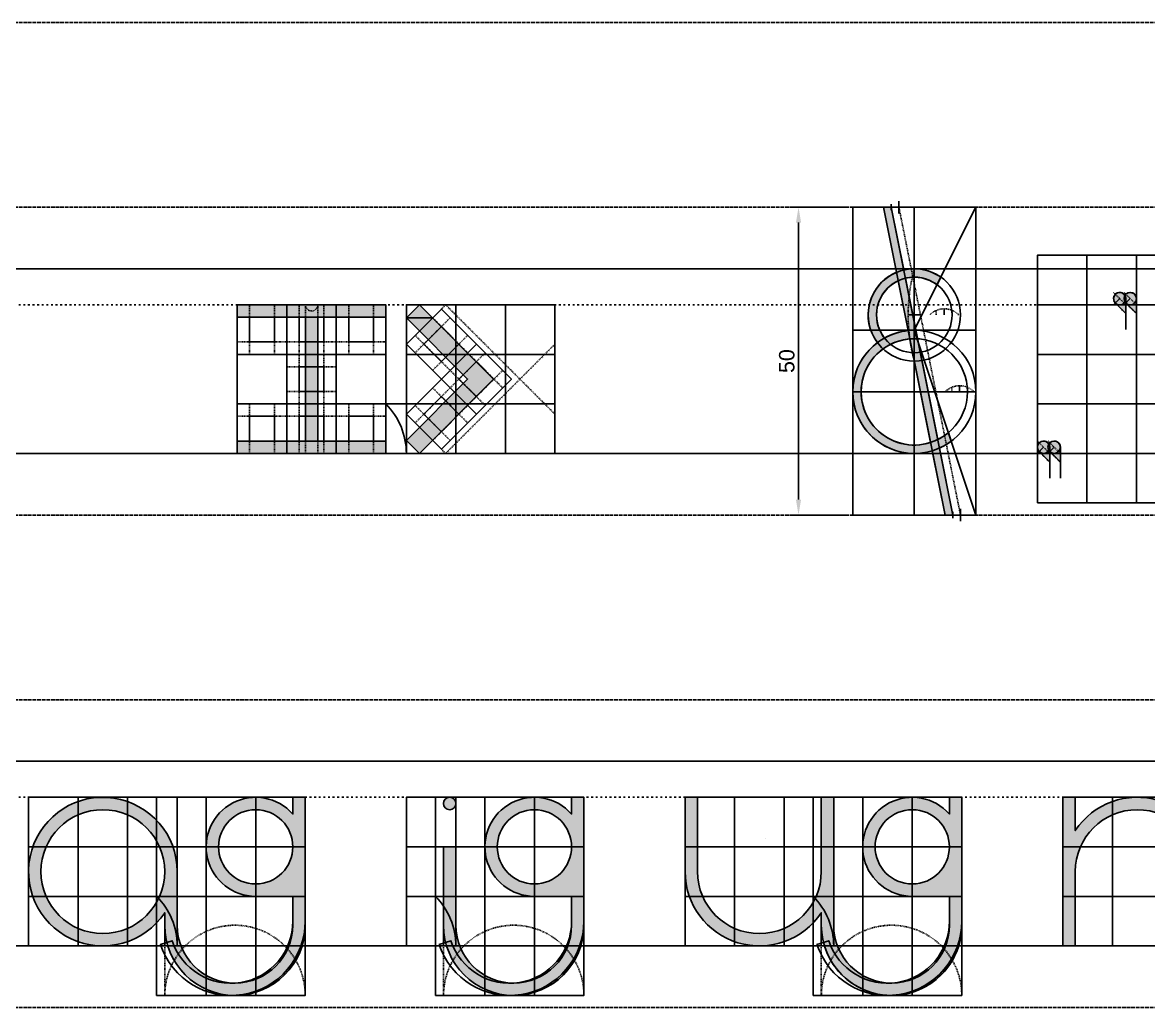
# Model space of a CAD drawing. Header units: millimetres. Extents: x -19 to 3010, y -292 to 470.
# Drawn here: x 2590.1 to 2773, y -250 to -90 of the extents above; entities that cross this region are included whole.
import ezdxf

# ---------------------------------------------------------------- set-up
doc = ezdxf.new("R2010")
doc.units = ezdxf.units.MM
doc.linetypes.add('ACAD_ISO02W100', pattern=[15, 12, -3])
doc.linetypes.add('ACAD_ISO03W100', pattern=[30, 12, -18])
for name, color, linetype in [('GUIDES', 252, 'Continuous'), ('guides_minor', 12, 'Continuous'), ('Lettering', 7, 'Continuous'), ('LINES', 252, 'Continuous'), ('Outlines', 5, 'Continuous')]:
    doc.layers.add(name, color=color, linetype=linetype)
doc.styles.get("Standard").update_dxf_attribs({"font": 'arial.ttf'})
doc.dimstyles.new('ISO-25', dxfattribs={"dimtxt": 2.5, "dimasz": 2.5, "dimexe": 1.25, "dimexo": 0.625, "dimtad": 1, "dimtxsty": 'Standard', "dimcen": 2.5, "dimadec": 0, "dimazin": 0, "dimtfac": 1, "dimtmove": 0, "dimatfit": 3, "dimfxl": 1, "dimarcsym": 0})

# ---------------------------------------------------------------- blocks, each defined once
blk = doc.blocks.new('*D48')
at = {"layer": 'Defpoints', "color": 0, "transparency": 16777216}
for p in [(2725.000000000001, -120.0000000000001), (2716.189309960815, -170.0000000000001), (2725.000000000001, -170.0000000000001)]:
    blk.add_point(p, dxfattribs=at)
at = {"layer": 'guides_minor', "color": 0, "lineweight": -2, "transparency": 16777216}
for p, q in [((2724.375000000001, -120.0000000000001), (2714.939309960815, -120.0000000000001)), ((2716.189309960815, -122.5000000000001), (2716.189309960815, -167.5000000000001)), ((2724.375000000001, -170.0000000000001), (2714.939309960815, -170.0000000000001))]:
    blk.add_line(p, q, dxfattribs=at)
at = {"layer": 'guides_minor', "color": 0, "transparency": 16777216}
for points in [[(2715.772643294149, -122.5000000000001), (2716.605976627482, -122.5000000000001), (2716.189309960815, -120.0000000000001)], [(2715.772643294149, -167.5000000000001), (2716.605976627482, -167.5000000000001), (2716.189309960815, -170.0000000000001)]]:
    blk.add_solid(points, dxfattribs=at)
at = {"layer": 'guides_minor', "color": 0, "transparency": 16777216, "insert": (2714.28787749151, -145.0000000000008), "char_height": 2.5, "attachment_point": 5, "rotation": 90}
blk.add_mtext('50', dxfattribs=at)

msp = doc.modelspace()

# ---------------------------------------------------------------- hatches: boundary and pattern name
at = {"layer": 'Lettering'}
h = msp.add_hatch(color=256, dxfattribs=at)
h.dxf.hatch_style = 1
edge = h.paths.add_edge_path(flags=16)
edge.add_line((2732.389164005206, -131.9458200260284), (2734.009828545175, -140.0491427258729))
edge.add_arc((2735, -149.9999999999983), 9.999999999998275, 95.6825761649044, 119.0332185142449)
edge.add_arc((2735, -137.5), 6.137212704068617, 115.17666258658551, 217.741824256941, ccw=False)
edge = h.paths.add_edge_path(flags=16)
edge.add_line((2734.278593414287, -141.3929670714344), (2737.64448350879, -158.2224175439502))
edge.add_arc((2734.999999999999, -150.0000000000002), 8.63721270406865, 94.79110141785782, 287.8287635301839, ccw=False)
edge = h.paths.add_edge_path()
edge.add_arc((2735, -137.5000000000005), 6.137212704069087, 52.93859663712499, 103.59916734034073, ccw=False)
edge.add_line((2738.698717464833, -132.6025650703334), (2739.316624790355, -131.3667504192892))
edge.add_arc((2735, -137.4999999999988), 7.499999999998753, 54.86184382347282, 103.1830372447336)
edge.add_line((2733.289530302748, -130.1976515137401), (2731.25, -120))
edge.add_line((2731.25, -120), (2730, -120))
edge.add_line((2730, -120), (2732.115384615385, -130.5769230769231))
edge.add_arc((2735, -137.5000000000001), 7.499999999999982, 112.6198649480393, 216.8698976458435)
edge.add_arc((2735, -150.0000000000001), 10.00000000000005, 126.8698976458438, 286.9372887831337)
edge.add_line((2737.913248377902, -159.5662418895118), (2740, -170))
edge.add_line((2740, -170), (2741.25, -170))
edge.add_line((2741.25, -170), (2739.076294833084, -159.131474165422))
edge.add_arc((2734.999999999997, -149.9999999999949), 10.00000000000582, 294.0560093858808, 306.8698976458387)
edge.add_line((2741, -158.0000000000001), (2740.541681398116, -156.62504419435))
edge.add_arc((2735.000000000007, -150.0000000000135), 8.637212704053427, 296.10970725199013, 309.9116266606828, ccw=False)
edge.add_line((2738.801162258207, -157.7558112910327), (2733.55696952554, -131.5348476276997))
h = msp.add_hatch(color=256, dxfattribs=at)
h.dxf.hatch_style = 1
edge = h.paths.add_edge_path()
edge.add_arc((2770.088834764832, -134.8519420586127), 1.00592231765546, 359.9999999999482, 508.6002851774198, ccw=False)
edge.add_line((2771.094757082487, -134.8519420586136), (2771.094757082487, -137.280453360591))
edge.add_line((2771.094757082487, -137.280453360591), (2769.37754027267, -135.5632365507746))
edge.add_line((2769.37754027267, -135.5632365507746), (2769.377540272671, -137.2804533605913))
edge.add_line((2769.377540272671, -137.2804533605913), (2767.660323462854, -135.5632365507752))
edge.add_arc((2768.371617955014, -134.8519420586145), 1.00592231765481, 31.39971481318571, 225.000000000008, ccw=False)
h = msp.add_hatch(color=256, dxfattribs=at)
h.dxf.hatch_style = 1
h.paths.add_polyline_path([(2625, -135.857864376269), (2625, -137.86970901158), (2636.06514549421, -137.86970901158), (2636.06514549421, -157.9881553646891), (2625, -157.9881553646891), (2625, -160), (2649.142135623731, -160), (2649.142135623731, -157.9881553646892), (2638.076990129522, -157.9881553646896), (2638.076990129522, -137.86970901158), (2649.142135623731, -137.86970901158), (2649.142135623731, -135.857864376269)])
h.paths.add_polyline_path([(2654.588413878675, -135.8578643762693), (2652.475468957064, -137.9708092978797), (2662.433591847319, -147.9289321881346), (2652.475468957064, -157.8870550783895), (2654.588413878675, -160.0000000000003), (2666.65948169054, -147.9289321881348)])
h = msp.add_hatch(color=256, dxfattribs=at)
h.dxf.hatch_style = 1
edge = h.paths.add_edge_path()
edge.add_arc((2757.723139127473, -158.9940776823436), 1.00592231765546, 359.9999999999482, 508.6002851774198, ccw=False)
edge.add_line((2758.729061445128, -158.9940776823445), (2758.729061445128, -161.4225889843219))
edge.add_line((2758.729061445128, -161.4225889843219), (2757.011844635311, -159.7053721745055))
edge.add_line((2757.011844635311, -159.7053721745055), (2757.011844635311, -161.4225889843222))
edge.add_line((2757.011844635311, -161.4225889843222), (2755.294627825494, -159.7053721745062))
edge.add_arc((2756.005922317655, -158.9940776823454), 1.00592231765481, 31.39971481318571, 225.000000000008, ccw=False)
h = msp.add_hatch(color=256, dxfattribs=at)
h.dxf.hatch_style = 1
edge = h.paths.add_edge_path(flags=16)
edge.add_arc((2603.165824894352, -227.9289321881345), 10.05922317655495, 0, 360)
edge = h.paths.add_edge_path(flags=16)
edge.add_arc((2627.998316455371, -223.9052429175127), 6.03553390593288, 0, 360)
edge = h.paths.add_edge_path()
edge.add_arc((2603.165824894352, -227.928932188135), 12.07106781186576, 2.42828492070555e-12, 326.4426902380806)
edge.add_line((2613.225048070907, -234.6014659799507), (2613.225048070906, -236.6370550783891))
edge.add_arc((2624.635371533761, -236.6370550783891), 11.41032346285465, 180, 360)
edge.add_line((2636.045694996616, -236.6370550783891), (2636.045694996616, -215.857864376269))
edge.add_line((2636.045694996616, -215.857864376269), (2634.033850361304, -215.857864376269))
edge.add_line((2634.033850361304, -215.857864376269), (2634.033850361304, -218.5824023359802))
edge.add_arc((2627.998316455371, -223.9052429175125), 8.047378541243857, 41.40962210927101, 270.0000000000032)
edge.add_line((2627.998316455371, -231.9526214587563), (2634.033850361304, -231.9526214587563))
edge.add_line((2634.033850361304, -231.9526214587563), (2634.033850361304, -236.6370550783891))
edge.add_arc((2624.635371533761, -236.6370550783891), 9.398478827542931, -180, 0, ccw=False)
edge.add_line((2615.236892706218, -236.6370550783891), (2615.236892706218, -227.9289321881345))
h = msp.add_hatch(color=256, dxfattribs=at)
h.dxf.hatch_style = 1
edge = h.paths.add_edge_path()
edge.add_line((2679.319805153394, -236.6370550783891), (2679.319805153394, -231.9526214587563))
edge.add_line((2679.319805153394, -231.9526214587563), (2673.284271247462, -231.9526214587563))
edge.add_arc((2673.284271247461, -223.9052429175125), 8.047378541243859, 41.40962210927103, 270.00000000000324, ccw=False)
edge.add_line((2679.319805153394, -218.5824023359802), (2679.319805153394, -215.857864376269))
edge.add_line((2679.319805153394, -215.857864376269), (2681.331649788705, -215.857864376269))
edge.add_line((2681.331649788705, -215.857864376269), (2681.331649788705, -236.6370550783891))
edge.add_arc((2669.921326325851, -236.6370550783891), 11.41032346285465, -180, 0, ccw=False)
edge.add_line((2658.511002862996, -236.6370550783891), (2658.511002862996, -223.9052429175128))
edge.add_line((2658.511002862996, -223.9052429175128), (2660.522847498307, -223.9052429175127))
edge.add_line((2660.522847498307, -223.9052429175127), (2660.522847498307, -236.6370550783891))
edge.add_arc((2669.921326325851, -236.6370550783891), 9.398478827543386, 180, 360)
edge = h.paths.add_edge_path(flags=17)
edge.add_arc((2659.516925180651, -216.8637866939245), 1.005922317655404, 0, 360)
edge = h.paths.add_edge_path(flags=16)
edge.add_arc((2673.284271247462, -223.9052429175127), 6.03553390593288, 0, 360)
h = msp.add_hatch(color=256, dxfattribs=at)
h.dxf.hatch_style = 1
edge = h.paths.add_edge_path()
edge.add_arc((2731.302038200428, -236.6370550783981), 9.398478827543386, -180, 0, ccw=False)
edge.add_line((2721.903559372884, -236.6370550783981), (2721.903559372884, -215.8578643762691))
edge.add_line((2721.903559372884, -215.8578643762691), (2719.891714737573, -215.8578643762692))
edge.add_line((2719.891714737573, -215.8578643762692), (2719.891714737573, -227.9289321881346))
edge.add_arc((2709.832491561019, -227.9289321881346), 10.0592231765545, -180, 0, ccw=False)
edge.add_line((2699.773268384464, -227.9289321881346), (2699.773268384464, -215.8578643762692))
edge.add_line((2699.773268384464, -215.8578643762692), (2697.761423749153, -215.8578643762691))
edge.add_line((2697.761423749153, -215.8578643762691), (2697.761423749153, -227.9289321881346))
edge.add_arc((2709.832491561019, -227.9289321881352), 12.0710678118653, 179.999999999997, 326.4426902380837)
edge.add_line((2719.891714737574, -234.60146597995), (2719.891714737574, -236.6370550783971))
edge.add_arc((2731.302038200428, -236.6370550783976), 11.41032346285419, 179.9999999999977, 359.9999999999975)
edge.add_line((2742.712361663283, -236.6370550783981), (2742.712361663283, -215.8578643762692))
edge.add_line((2742.712361663283, -215.8578643762692), (2740.700517027971, -215.8578643762692))
edge.add_line((2740.700517027971, -215.8578643762692), (2740.700517027971, -218.5824023359803))
edge.add_arc((2734.664983122038, -223.9052429175126), 8.047378541243857, 41.40962210927101, 270.0000000000032)
edge.add_line((2734.664983122039, -231.9526214587564), (2740.700517027971, -231.9526214587564))
edge.add_line((2740.700517027971, -231.9526214587564), (2740.700517027971, -236.6370550783981))
edge = h.paths.add_edge_path(flags=16)
edge.add_arc((2734.664983122039, -223.9052429175129), 6.03553390593288, 0, 360)
h = msp.add_hatch(color=256, dxfattribs=at)
h.dxf.hatch_style = 1
edge = h.paths.add_edge_path()
edge.add_line((2802.081228902549, -236.6370550783891), (2802.081228902549, -231.9526214587563))
edge.add_line((2802.081228902549, -231.9526214587563), (2796.045694996616, -231.9526214587563))
edge.add_arc((2796.045694996616, -223.9052429175125), 8.047378541243859, 41.40962210927103, 270.00000000000324, ccw=False)
edge.add_line((2802.081228902549, -218.5824023359802), (2802.081228902549, -215.857864376269))
edge.add_line((2802.081228902549, -215.857864376269), (2804.09307353786, -215.857864376269))
edge.add_line((2804.09307353786, -215.857864376269), (2804.09307353786, -236.6370550783891))
edge.add_arc((2792.682750075006, -236.6370550783891), 11.41032346285465, -180, 0, ccw=False)
edge.add_line((2781.272426612151, -236.6370550783891), (2781.272426612151, -227.9289321881345))
edge.add_arc((2771.213203435596, -227.9289321881345), 10.0592231765545, 0, 180.0000000000003)
edge.add_line((2761.153980259042, -227.9289321881345), (2761.153980259042, -240))
edge.add_line((2761.153980259042, -240), (2759.142135623731, -240))
edge.add_line((2759.142135623731, -240), (2759.142135623731, -215.857864376269))
edge.add_line((2759.142135623731, -215.857864376269), (2761.153980259042, -215.857864376269))
edge.add_line((2761.153980259042, -215.857864376269), (2761.153980259042, -221.256398396319))
edge.add_arc((2771.213203435596, -227.9289321881354), 12.07106781186579, 3.979039320256561e-12, 146.4426902380765, ccw=False)
edge.add_line((2783.284271247462, -227.9289321881345), (2783.284271247462, -236.6370550783891))
edge.add_arc((2792.682750075006, -236.6370550783891), 9.398478827543386, 180, 360)
edge = h.paths.add_edge_path(flags=16)
edge.add_arc((2796.045694996616, -223.9052429175127), 6.03553390593288, 0, 360)

# ---------------------------------------------------------------- linework, layer by layer
at = {"layer": 'GUIDES', "linetype": 'ACAD_ISO02W100', "ltscale": 0.005}
for p, q in [((2627.011844635311, -143.9052429175127), (2627.011844635311, -135.857864376269)), ((2631.035533905932, -143.9052429175127), (2631.035533905932, -135.857864376269)), ((2635.059223176554, -143.9052429175127), (2635.059223176554, -135.857864376269)), ((2639.082912447177, -143.9052429175127), (2639.082912447177, -135.857864376269)), ((2643.106601717798, -143.9052429175127), (2643.106601717798, -135.857864376269)), ((2647.13029098842, -143.9052429175127), (2647.13029098842, -135.857864376269)), ((2625, -137.86970901158), (2633.047378541244, -137.86970901158)), ((2633.047378541244, -137.86970901158), (2641.094757082487, -137.86970901158)), ((2641.094757082487, -137.86970901158), (2649.142135623731, -137.86970901158)), ((2625, -141.8933982822018), (2633.047378541244, -141.8933982822018)), ((2633.047378541244, -141.8933982822018), (2641.094757082487, -141.8933982822018)), ((2641.094757082487, -141.8933982822018), (2649.142135623731, -141.8933982822018)), ((2635.059223176554, -151.9526214587564), (2635.059223176554, -143.9052429175127)), ((2639.082912447177, -151.9526214587564), (2639.082912447177, -143.9052429175127)), ((2633.047378541244, -145.9170875528237), (2641.094757082487, -145.9170875528237)), ((2633.047378541244, -149.9407768234455), (2641.094757082487, -149.9407768234455)), ((2627.011844635311, -160), (2627.011844635311, -151.9526214587563)), ((2631.035533905932, -160), (2631.035533905932, -151.9526214587563)), ((2635.059223176554, -160), (2635.059223176554, -151.9526214587563)), ((2639.082912447177, -160), (2639.082912447177, -151.9526214587563)), ((2643.106601717798, -160.0000000000003), (2643.106601717798, -151.9526214587567)), ((2647.13029098842, -160.0000000000003), (2647.13029098842, -151.9526214587567)), ((2625, -153.9644660940672), (2633.047378541244, -153.9644660940672)), ((2633.047378541244, -153.9644660940672), (2641.094757082487, -153.9644660940672)), ((2641.094757082487, -153.9644660940676), (2649.142135623731, -153.9644660940676)), ((2625, -157.9881553646891), (2633.047378541244, -157.9881553646891)), ((2633.047378541244, -157.9881553646891), (2641.094757082487, -157.9881553646891)), ((2641.094757082487, -157.9881553646894), (2649.142135623731, -157.9881553646894))]:
    msp.add_line(p, q, dxfattribs=at)
at = {"layer": 'GUIDES'}
for points in [[(2725, -130), (2735, -130), (2735, -120), (2725, -120)], [(2735, -130), (2745, -130), (2745, -120), (2735, -120)], [(2755, -135.857864376269), (2763.047378541244, -135.857864376269), (2763.047378541244, -127.8104858350254), (2755, -127.8104858350254)], [(2763.047378541244, -135.857864376269), (2771.094757082487, -135.857864376269), (2771.094757082487, -127.8104858350254), (2763.047378541244, -127.8104858350254)], [(2771.094757082487, -135.857864376269), (2779.142135623731, -135.857864376269), (2779.142135623731, -127.8104858350254), (2771.094757082487, -127.8104858350254)], [(2725, -140), (2735, -140), (2735, -130), (2725, -130)], [(2735, -140), (2745, -140), (2745, -130), (2735, -130)], [(2625, -143.9052429175127), (2633.047378541244, -143.9052429175127), (2633.047378541244, -135.857864376269), (2625, -135.857864376269)], [(2633.047378541244, -143.9052429175127), (2641.094757082487, -143.9052429175127), (2641.094757082487, -135.857864376269), (2633.047378541244, -135.857864376269)], [(2641.094757082487, -143.9052429175127), (2649.142135623731, -143.9052429175127), (2649.142135623731, -135.857864376269), (2641.094757082487, -135.857864376269)], [(2652.475468957065, -143.905242917513), (2660.522847498308, -143.905242917513), (2660.522847498308, -135.8578643762693), (2652.475468957065, -135.8578643762693)], [(2660.522847498308, -143.905242917513), (2668.570226039552, -143.905242917513), (2668.570226039552, -135.8578643762693), (2660.522847498308, -135.8578643762693)], [(2668.570226039552, -143.905242917513), (2676.617604580795, -143.905242917513), (2676.617604580795, -135.8578643762693), (2668.570226039552, -135.8578643762693)], [(2755, -143.9052429175127), (2763.047378541244, -143.9052429175127), (2763.047378541244, -135.857864376269), (2755, -135.857864376269)], [(2763.047378541244, -143.9052429175127), (2771.094757082487, -143.9052429175127), (2771.094757082487, -135.857864376269), (2763.047378541244, -135.857864376269)], [(2771.094757082487, -143.9052429175127), (2779.142135623731, -143.9052429175127), (2779.142135623731, -135.857864376269), (2771.094757082487, -135.857864376269)], [(2627.011844635311, -141.8933982822018), (2631.035533905932, -141.8933982822018), (2631.035533905932, -137.86970901158), (2627.011844635311, -137.86970901158)], [(2635.059223176554, -141.8933982822018), (2639.082912447177, -141.8933982822018), (2639.082912447177, -137.86970901158), (2635.059223176554, -137.86970901158)], [(2643.106601717798, -141.8933982822018), (2647.13029098842, -141.8933982822018), (2647.13029098842, -137.86970901158), (2643.106601717798, -137.86970901158)], [(2725, -150), (2735, -150), (2735, -140), (2725, -140)], [(2735, -150), (2745, -150), (2745, -140), (2735, -140)], [(2625, -151.9526214587563), (2633.047378541244, -151.9526214587563), (2633.047378541244, -143.9052429175127), (2625, -143.9052429175127)], [(2633.047378541244, -151.9526214587563), (2641.094757082487, -151.9526214587563), (2641.094757082487, -143.9052429175127), (2633.047378541244, -143.9052429175127)], [(2641.094757082487, -151.9526214587563), (2649.142135623731, -151.9526214587563), (2649.142135623731, -143.9052429175127), (2641.094757082487, -143.9052429175127)], [(2652.475468957065, -151.9526214587566), (2660.522847498308, -151.9526214587566), (2660.522847498308, -143.905242917513), (2652.475468957065, -143.905242917513)], [(2660.522847498308, -151.9526214587566), (2668.570226039552, -151.9526214587566), (2668.570226039552, -143.905242917513), (2660.522847498308, -143.905242917513)], [(2668.570226039552, -151.9526214587566), (2676.617604580795, -151.9526214587566), (2676.617604580795, -143.905242917513), (2668.570226039552, -143.905242917513)], [(2755, -151.9526214587563), (2763.047378541244, -151.9526214587563), (2763.047378541244, -143.9052429175127), (2755, -143.9052429175127)], [(2763.047378541244, -151.9526214587563), (2771.094757082487, -151.9526214587563), (2771.094757082487, -143.9052429175127), (2763.047378541244, -143.9052429175127)], [(2771.094757082487, -151.9526214587563), (2779.142135623731, -151.9526214587563), (2779.142135623731, -143.9052429175127), (2771.094757082487, -143.9052429175127)], [(2635.059223176554, -149.9407768234455), (2639.082912447177, -149.9407768234455), (2639.082912447177, -145.9170875528237), (2635.059223176554, -145.9170875528237)], [(2725, -160), (2735, -160), (2735, -150), (2725, -150)], [(2735, -160), (2745, -160), (2745, -150), (2735, -150)], [(2625, -160), (2633.047378541244, -160), (2633.047378541244, -151.9526214587563), (2625, -151.9526214587563)], [(2633.047378541244, -160), (2641.094757082487, -160), (2641.094757082487, -151.9526214587563), (2633.047378541244, -151.9526214587563)], [(2641.094757082487, -160), (2649.142135623731, -160), (2649.142135623731, -151.9526214587563), (2641.094757082487, -151.9526214587563)], [(2652.475468957065, -160.0000000000003), (2649.142135623731, -160.0000000000003), (2649.142135623731, -151.9526214587566), (2652.475468957065, -151.9526214587566)], [(2652.475468957065, -160.0000000000003), (2660.522847498308, -160.0000000000003), (2660.522847498308, -151.9526214587566), (2652.475468957065, -151.9526214587566)], [(2660.522847498308, -160.0000000000003), (2668.570226039552, -160.0000000000003), (2668.570226039552, -151.9526214587566), (2660.522847498308, -151.9526214587566)], [(2668.570226039552, -160.0000000000003), (2676.617604580795, -160.0000000000003), (2676.617604580795, -151.9526214587566), (2668.570226039552, -151.9526214587566)], [(2755, -160), (2763.047378541244, -160), (2763.047378541244, -151.9526214587563), (2755, -151.9526214587563)], [(2763.047378541244, -160), (2771.094757082487, -160), (2771.094757082487, -151.9526214587563), (2763.047378541244, -151.9526214587563)], [(2771.094757082487, -160), (2779.142135623731, -160), (2779.142135623731, -151.9526214587563), (2771.094757082487, -151.9526214587563)], [(2627.011844635311, -157.9881553646891), (2631.035533905932, -157.9881553646891), (2631.035533905932, -153.9644660940672), (2627.011844635311, -153.9644660940672)], [(2635.059223176554, -157.9881553646891), (2639.082912447177, -157.9881553646891), (2639.082912447177, -153.9644660940672), (2635.059223176554, -153.9644660940672)], [(2643.106601717798, -157.9881553646894), (2647.13029098842, -157.9881553646894), (2647.13029098842, -153.9644660940676), (2643.106601717798, -153.9644660940676)], [(2725, -170), (2735, -170), (2735, -160), (2725, -160)], [(2735, -170), (2745, -170), (2745, -160), (2735, -160)], [(2755, -168.0473785412437), (2763.047378541244, -168.0473785412437), (2763.047378541244, -160), (2755, -160)], [(2763.047378541244, -168.0473785412437), (2771.094757082487, -168.0473785412437), (2771.094757082487, -160), (2763.047378541244, -160)], [(2771.094757082487, -168.0473785412437), (2779.142135623731, -168.0473785412437), (2779.142135623731, -160), (2771.094757082487, -160)], [(2591.094757082487, -223.9052429175127), (2599.142135623731, -223.9052429175127), (2599.142135623731, -215.857864376269), (2591.094757082487, -215.857864376269)], [(2599.142135623731, -223.9052429175127), (2607.189514164975, -223.9052429175127), (2607.189514164975, -215.857864376269), (2599.142135623731, -215.857864376269)], [(2607.189514164975, -223.9052429175127), (2615.236892706218, -223.9052429175127), (2615.236892706218, -215.857864376269), (2607.189514164975, -215.857864376269)], [(2611.903559372885, -223.9052429175128), (2619.950937914129, -223.9052429175128), (2619.950937914129, -215.8578643762691), (2611.903559372885, -215.8578643762691)], [(2619.950937914129, -223.9052429175128), (2627.998316455372, -223.9052429175128), (2627.998316455372, -215.8578643762691), (2619.950937914129, -215.8578643762691)], [(2627.998316455372, -223.9052429175128), (2636.045694996616, -223.9052429175128), (2636.045694996616, -215.8578643762691), (2627.998316455372, -215.8578643762691)], [(2652.475468957065, -223.9052429175127), (2660.522847498308, -223.9052429175127), (2660.522847498308, -215.857864376269), (2652.475468957065, -215.857864376269)], [(2657.189514164975, -223.9052429175128), (2665.236892706219, -223.9052429175128), (2665.236892706219, -215.8578643762691), (2657.189514164975, -215.8578643762691)], [(2665.236892706219, -223.9052429175128), (2673.284271247463, -223.9052429175128), (2673.284271247463, -215.8578643762691), (2665.236892706219, -215.8578643762691)], [(2673.284271247463, -223.9052429175128), (2681.331649788706, -223.9052429175128), (2681.331649788706, -215.8578643762691), (2673.284271247463, -215.8578643762691)], [(2697.761423749154, -223.9052429175128), (2705.808802290398, -223.9052429175128), (2705.808802290398, -215.8578643762691), (2697.761423749154, -215.8578643762691)], [(2705.808802290398, -223.9052429175128), (2713.856180831642, -223.9052429175128), (2713.856180831642, -215.8578643762691), (2705.808802290398, -215.8578643762691)], [(2713.856180831642, -223.9052429175128), (2721.903559372886, -223.9052429175128), (2721.903559372886, -215.8578643762691), (2713.856180831642, -215.8578643762691)], [(2718.570226039552, -223.9052429175129), (2726.617604580796, -223.9052429175129), (2726.617604580796, -215.8578643762692), (2718.570226039552, -215.8578643762692)], [(2726.617604580796, -223.9052429175129), (2734.66498312204, -223.9052429175129), (2734.66498312204, -215.8578643762692), (2726.617604580796, -215.8578643762692)], [(2734.66498312204, -223.9052429175129), (2742.712361663283, -223.9052429175129), (2742.712361663283, -215.8578643762692), (2734.66498312204, -215.8578643762692)], [(2759.142135623732, -223.9052429175127), (2767.189514164976, -223.9052429175127), (2767.189514164976, -215.857864376269), (2759.142135623732, -215.857864376269)], [(2767.189514164976, -223.9052429175127), (2775.236892706219, -223.9052429175127), (2775.236892706219, -215.857864376269), (2767.189514164976, -215.857864376269)], [(2710.857864376269, -222.4973756355321), (2710.857864376269, -222.4973756355321)], [(2591.094757082487, -231.9526214587563), (2599.142135623731, -231.9526214587563), (2599.142135623731, -223.9052429175127), (2591.094757082487, -223.9052429175127)], [(2599.142135623731, -231.9526214587563), (2607.189514164975, -231.9526214587563), (2607.189514164975, -223.9052429175127), (2599.142135623731, -223.9052429175127)], [(2607.189514164975, -231.9526214587563), (2615.236892706218, -231.9526214587563), (2615.236892706218, -223.9052429175127), (2607.189514164975, -223.9052429175127)], [(2611.903559372885, -231.9526214587564), (2619.950937914129, -231.9526214587564), (2619.950937914129, -223.9052429175128), (2611.903559372885, -223.9052429175128)], [(2619.950937914129, -231.9526214587564), (2627.998316455372, -231.9526214587564), (2627.998316455372, -223.9052429175128), (2619.950937914129, -223.9052429175128)], [(2627.998316455372, -231.9526214587564), (2636.045694996616, -231.9526214587564), (2636.045694996616, -223.9052429175128), (2627.998316455372, -223.9052429175128)], [(2652.475468957065, -231.9526214587563), (2660.522847498308, -231.9526214587563), (2660.522847498308, -223.9052429175127), (2652.475468957065, -223.9052429175127)], [(2657.189514164975, -231.9526214587564), (2665.236892706219, -231.9526214587564), (2665.236892706219, -223.9052429175128), (2657.189514164975, -223.9052429175128)], [(2665.236892706219, -231.9526214587564), (2673.284271247463, -231.9526214587564), (2673.284271247463, -223.9052429175128), (2665.236892706219, -223.9052429175128)], [(2673.284271247463, -231.9526214587564), (2681.331649788706, -231.9526214587564), (2681.331649788706, -223.9052429175128), (2673.284271247463, -223.9052429175128)], [(2697.761423749154, -231.9526214587564), (2705.808802290398, -231.9526214587564), (2705.808802290398, -223.9052429175128), (2697.761423749154, -223.9052429175128)], [(2705.808802290398, -231.9526214587564), (2713.856180831642, -231.9526214587564), (2713.856180831642, -223.9052429175128), (2705.808802290398, -223.9052429175128)], [(2713.856180831642, -231.9526214587564), (2721.903559372886, -231.9526214587564), (2721.903559372886, -223.9052429175128), (2713.856180831642, -223.9052429175128)], [(2718.570226039552, -231.9526214587564), (2726.617604580796, -231.9526214587564), (2726.617604580796, -223.9052429175129), (2718.570226039552, -223.9052429175129)], [(2726.617604580796, -231.9526214587564), (2734.66498312204, -231.9526214587564), (2734.66498312204, -223.9052429175129), (2726.617604580796, -223.9052429175129)], [(2734.66498312204, -231.9526214587564), (2742.712361663283, -231.9526214587564), (2742.712361663283, -223.9052429175129), (2734.66498312204, -223.9052429175129)], [(2759.142135623732, -231.9526214587563), (2767.189514164976, -231.9526214587563), (2767.189514164976, -223.9052429175127), (2759.142135623732, -223.9052429175127)], [(2767.189514164976, -231.9526214587563), (2775.236892706219, -231.9526214587563), (2775.236892706219, -223.9052429175127), (2767.189514164976, -223.9052429175127)], [(2591.094757082487, -240), (2599.142135623731, -240), (2599.142135623731, -231.9526214587563), (2591.094757082487, -231.9526214587563)], [(2599.142135623731, -240), (2607.189514164975, -240), (2607.189514164975, -231.9526214587563), (2599.142135623731, -231.9526214587563)], [(2607.189514164975, -240), (2615.236892706218, -240), (2615.236892706218, -231.9526214587563), (2607.189514164975, -231.9526214587563)], [(2611.903559372885, -240.0000000000001), (2619.950937914129, -240.0000000000001), (2619.950937914129, -231.9526214587564), (2611.903559372885, -231.9526214587564)], [(2615.236892706218, -240), (2611.903559372885, -240), (2611.903559372885, -231.9526214587563), (2615.236892706218, -231.9526214587563)], [(2619.950937914129, -240.0000000000001), (2627.998316455372, -240.0000000000001), (2627.998316455372, -231.9526214587564), (2619.950937914129, -231.9526214587564)], [(2627.998316455372, -240.0000000000001), (2636.045694996616, -240.0000000000001), (2636.045694996616, -231.9526214587564), (2627.998316455372, -231.9526214587564)], [(2652.475468957065, -240), (2660.522847498308, -240), (2660.522847498308, -231.9526214587563), (2652.475468957065, -231.9526214587563)], [(2657.189514164975, -240.0000000000001), (2665.236892706219, -240.0000000000001), (2665.236892706219, -231.9526214587564), (2657.189514164975, -231.9526214587564)], [(2660.522847498308, -240), (2657.189514164975, -240), (2657.189514164975, -231.9526214587563), (2660.522847498308, -231.9526214587563)], [(2665.236892706219, -240.0000000000001), (2673.284271247463, -240.0000000000001), (2673.284271247463, -231.9526214587564), (2665.236892706219, -231.9526214587564)], [(2673.284271247463, -240.0000000000001), (2681.331649788706, -240.0000000000001), (2681.331649788706, -231.9526214587564), (2673.284271247463, -231.9526214587564)], [(2697.761423749154, -240.0000000000001), (2705.808802290398, -240.0000000000001), (2705.808802290398, -231.9526214587564), (2697.761423749154, -231.9526214587564)], [(2705.808802290398, -240.0000000000001), (2713.856180831642, -240.0000000000001), (2713.856180831642, -231.9526214587564), (2705.808802290398, -231.9526214587564)], [(2713.856180831642, -240.0000000000001), (2721.903559372886, -240.0000000000001), (2721.903559372886, -231.9526214587564), (2713.856180831642, -231.9526214587564)], [(2718.570226039552, -240.0000000000001), (2726.617604580796, -240.0000000000001), (2726.617604580796, -231.9526214587564), (2718.570226039552, -231.9526214587564)], [(2721.903559372886, -240.0000000000001), (2718.570226039552, -240.0000000000001), (2718.570226039552, -231.9526214587564), (2721.903559372886, -231.9526214587564)], [(2726.617604580796, -240.0000000000001), (2734.66498312204, -240.0000000000001), (2734.66498312204, -231.9526214587564), (2726.617604580796, -231.9526214587564)], [(2734.66498312204, -240.0000000000001), (2742.712361663283, -240.0000000000001), (2742.712361663283, -231.9526214587564), (2734.66498312204, -231.9526214587564)], [(2759.142135623732, -240), (2767.189514164976, -240), (2767.189514164976, -231.9526214587563), (2759.142135623732, -231.9526214587563)], [(2767.189514164976, -240), (2775.236892706219, -240), (2775.236892706219, -231.9526214587563), (2767.189514164976, -231.9526214587563)], [(2611.903559372885, -248.0473785412437), (2619.950937914129, -248.0473785412437), (2619.950937914129, -240.0000000000001), (2611.903559372885, -240.0000000000001)], [(2619.950937914129, -248.0473785412437), (2627.998316455372, -248.0473785412437), (2627.998316455372, -240.0000000000001), (2619.950937914129, -240.0000000000001)], [(2627.998316455372, -248.0473785412437), (2636.045694996616, -248.0473785412437), (2636.045694996616, -240.0000000000001), (2627.998316455372, -240.0000000000001)], [(2657.189514164975, -248.0473785412437), (2665.236892706219, -248.0473785412437), (2665.236892706219, -240.0000000000001), (2657.189514164975, -240.0000000000001)], [(2665.236892706219, -248.0473785412437), (2673.284271247463, -248.0473785412437), (2673.284271247463, -240.0000000000001), (2665.236892706219, -240.0000000000001)], [(2673.284271247463, -248.0473785412437), (2681.331649788706, -248.0473785412437), (2681.331649788706, -240.0000000000001), (2673.284271247463, -240.0000000000001)], [(2718.570226039552, -248.0473785412438), (2726.617604580796, -248.0473785412438), (2726.617604580796, -240.0000000000001), (2718.570226039552, -240.0000000000001)], [(2726.617604580796, -248.0473785412438), (2734.66498312204, -248.0473785412438), (2734.66498312204, -240.0000000000001), (2726.617604580796, -240.0000000000001)], [(2734.66498312204, -248.0473785412438), (2742.712361663283, -248.0473785412438), (2742.712361663283, -240.0000000000001), (2734.66498312204, -240.0000000000001)]]:
    msp.add_lwpolyline(points, close=True, dxfattribs=at)
for centre, radius, end in [((2641.094757082487, -160.0000000000003), 11.38071187457698, 44.99999999999494), ((2603.856180831641, -240), 11.38071187457704, 44.99999999999493), ((2649.142135623732, -240), 11.38071187457704, 44.99999999999493), ((2710.522847498309, -240.0000000000001), 11.38071187457704, 44.99999999999493)]:
    msp.add_arc(centre, radius, 0, end, dxfattribs=at)
at = {"layer": 'guides_minor'}
for p, q in [((2730, -120), (2740, -170)), ((2731.25, -120.5), (2731.25, -119.5)), ((2731.25, -120), (2741.25, -170)), ((2732.5, -121), (2732.5, -119)), ((2745, -120), (2735, -140)), ((2768.371617955015, -134.8519420586139), (2767.365695637359, -135.8578643762694)), ((2770.088834764832, -134.8519420586136), (2769.082912447176, -135.8578643762691)), ((2769.37754027267, -134.8519420586139), (2769.37754027267, -139.8815536468912)), ((2771.094757082487, -134.8519420586136), (2771.094757082487, -139.8815536468909)), ((2739.857022016492, -137.5000000000004), (2739.857022016492, -136.5000000000003)), ((2656.74323591003, -137.9708092978796), (2652.475468957065, -137.9708092978796)), ((2736, -137.5), (2734, -137.5)), ((2735, -140), (2745, -170)), ((2742.357022016492, -150.0000000000004), (2742.357022016492, -149.0000000000003)), ((2756.005922317655, -158.9940776823449), (2755, -160.0000000000003)), ((2757.723139127472, -158.9940776823445), (2756.717216809816, -160)), ((2757.011844635311, -158.9940776823449), (2757.011844635311, -164.0236892706221)), ((2758.729061445128, -158.9940776823445), (2758.729061445128, -164.0236892706218)), ((2741.25, -170.5), (2741.25, -169.5)), ((2742.5, -171), (2742.5, -169))]:
    msp.add_line(p, q, dxfattribs=at)
at = {"layer": 'guides_minor', "linetype": 'ACAD_ISO03W100', "ltscale": 0.005}
msp.add_line((2732.5, -120), (2742.5, -170), dxfattribs=at)
at = {"layer": 'guides_minor', "linetype": 'ACAD_ISO02W100', "ltscale": 0.005}
for p, q in [((2767.365695637359, -133.8460197409584), (2769.377540272671, -135.8578643762694)), ((2767.365695637359, -135.2686087252804), (2769.377540272671, -137.2804533605913)), ((2769.082912447176, -133.8460197409581), (2771.094757082487, -135.857864376269)), ((2769.082912447176, -135.26860872528), (2771.094757082487, -137.280453360591)), ((2636.06514549421, -135.8578643762694), (2636.06514549421, -160)), ((2638.076990129522, -135.8578643762694), (2638.076990129522, -160)), ((2658.165824894353, -136.5482203135578), (2658.856180831641, -135.8578643762693)), ((2658.856180831641, -135.8578643762693), (2676.617604580795, -153.6192881254233)), ((2738.576831328915, -136.7603387571891), (2738.576831328915, -137.5000000000004)), ((2741.137212704069, -136.7603387571891), (2741.137212704069, -137.5000000000004)), ((2653.898057941386, -143.6611652351685), (2659.588413878675, -137.9708092978799)), ((2656.743235910031, -137.97080929788), (2662.433591847319, -143.6611652351686)), ((2653.898057941386, -140.8159872665243), (2659.588413878675, -146.5063432038129)), ((2656.743235910031, -146.5063432038128), (2662.433591847319, -140.8159872665242)), ((2658.856180831641, -160.0000000000003), (2676.617604580795, -142.2385762508463)), ((2659.588413878675, -149.351521172457), (2665.278769815963, -143.6611652351684)), ((2662.433591847319, -143.6611652351685), (2668.123947784608, -149.3515211724571)), ((2659.588413878675, -146.5063432038128), (2665.278769815964, -152.1966991411014)), ((2662.433591847319, -152.1966991411013), (2668.123947784607, -146.5063432038127)), ((2653.898057941386, -155.0418771097455), (2659.588413878675, -149.3515211724569)), ((2656.743235910031, -149.351521172457), (2662.433591847319, -155.0418771097456)), ((2741.076831328915, -149.2603387571891), (2741.076831328915, -150.0000000000004)), ((2743.637212704069, -149.2603387571891), (2743.637212704069, -150.0000000000004)), ((2653.898057941386, -152.1966991411013), (2659.588413878675, -157.8870550783899)), ((2656.743235910031, -157.8870550783897), (2662.433591847319, -152.1966991411012)), ((2755, -157.9881553646894), (2757.011844635311, -160.0000000000003)), ((2756.717216809816, -157.9881553646891), (2758.729061445128, -160)), ((2658.165824894353, -159.3096440627118), (2658.856180831641, -160.0000000000003)), ((2755, -159.4107443490113), (2757.011844635311, -161.4225889843222)), ((2756.717216809816, -159.410744349011), (2758.729061445128, -161.4225889843219)), ((2613.225048070907, -240.0000000000001), (2613.225048070907, -248.0473785412437)), ((2658.511002862997, -240.0000000000001), (2658.511002862997, -248.0473785412437)), ((2719.891714737574, -240.000000000009), (2719.891714737574, -248.0473785412527)), ((2613.225048070907, -248.0473785412437), (2636.045694996616, -248.0473785412437)), ((2658.511002862997, -248.0473785412437), (2681.331649788706, -248.0473785412437)), ((2719.891714737574, -248.0473785412527), (2742.712361663283, -248.0473785412527))]:
    msp.add_line(p, q, dxfattribs=at)
at = {"layer": 'guides_minor'}
for points in [[(2652.475468957065, -142.2385762508463), (2658.165824894353, -147.9289321881348), (2663.856180831641, -142.2385762508463), (2658.165824894353, -136.5482203135578)], [(2655.320646925708, -142.2385762508463), (2658.165824894353, -145.0837542194906), (2661.011002862997, -142.2385762508463), (2658.165824894353, -139.393398282202)], [(2658.165824894353, -147.9289321881348), (2663.856180831641, -153.6192881254233), (2669.54653676893, -147.9289321881348), (2663.856180831641, -142.2385762508463)], [(2661.011002862997, -147.9289321881348), (2663.856180831641, -150.7741101567791), (2666.701358800286, -147.9289321881348), (2663.856180831641, -145.0837542194905)], [(2652.475468957065, -153.6192881254233), (2658.165824894353, -159.3096440627118), (2663.856180831641, -153.6192881254233), (2658.165824894353, -147.9289321881348)], [(2655.320646925708, -153.6192881254233), (2658.165824894353, -156.4644660940676), (2661.011002862997, -153.6192881254233), (2658.165824894353, -150.774110156779)], [(2658.511002862997, -223.9052429175128), (2660.522847498308, -223.9052429175127), (2660.522847498308, -240), (2658.511002862997, -240.0000000000001)]]:
    msp.add_lwpolyline(points, close=True, dxfattribs=at)
for points in [[(2613.225048070908, -234.6014659799507), (2613.225048070907, -240), (2615.236892706218, -240), (2615.236892706218, -227.9289321881345, 6.780726405492919)], [(2634.033850361305, -218.5824023359802, 1.548583770354908), (2627.998316455372, -231.9526214587563), (2634.033850361305, -231.9526214587563), (2634.033850361305, -235.9763107293782, -0.8538943085022456), (2614.431610165791, -239.1573164023643), (2612.523006761999, -239.7935175369621, 0.8508037970648128), (2636.045694996616, -235.9763107293782), (2636.045694996616, -215.857864376269), (2634.033850361305, -215.857864376269)], [(2679.319805153395, -218.5824023359802, 1.548583770354908), (2673.284271247463, -231.9526214587563), (2679.319805153395, -231.9526214587563), (2679.319805153395, -235.9763107293782, -0.8538943085022456), (2659.717564957881, -239.1573164023643), (2657.808961554089, -239.7935175369621, 0.8508037970648128), (2681.331649788706, -235.9763107293782), (2681.331649788706, -215.857864376269), (2679.319805153395, -215.857864376269)], [(2719.891714737574, -227.9289321881346, -1), (2699.773268384465, -227.9289321881346), (2699.773268384465, -215.8578643762691), (2697.761423749154, -215.8578643762691), (2697.761423749154, -227.9289321881346, 0.7429545911564741), (2719.891714737575, -234.60146597995), (2719.891714737574, -240.0000000000001), (2721.903559372885, -240.0000000000001), (2721.903559372885, -215.8578643762691), (2719.891714737574, -215.8578643762691)], [(2740.700517027972, -218.5824023359803, 1.548583770354908), (2734.66498312204, -231.9526214587564), (2740.700517027972, -231.9526214587564), (2740.700517027972, -235.9763107293783, -0.8538943085022456), (2721.098276832458, -239.1573164023644), (2719.189673428666, -239.7935175369622, 0.8508037970648128), (2742.712361663283, -235.9763107293783), (2742.712361663283, -215.8578643762692), (2740.700517027972, -215.8578643762692)], [(2759.142135623732, -215.857864376269), (2761.153980259043, -215.857864376269), (2761.153980259043, -221.256398396319, -0.74295459115638), (2783.284271247463, -227.9289321881345), (2783.284271247463, -240), (2781.272426612152, -240), (2781.272426612152, -227.9289321881345, 1), (2761.153980259043, -227.9289321881345), (2761.153980259043, -240), (2759.142135623732, -240)]]:
    msp.add_lwpolyline(points, format="xyb", close=True, dxfattribs=at)
for centre, radius in [((2735, -137.5), 7.5), ((2735, -137.5), 6.137212704068588), ((2768.371617955015, -134.8519420586139), 1.005922317655452), ((2770.088834764832, -134.8519420586136), 1.005922317655452), ((2735, -150), 10.00000000000003), ((2735, -150), 8.637212704068588), ((2756.005922317655, -158.9940776823449), 1.005922317655452), ((2757.723139127472, -158.9940776823445), 1.005922317655452), ((2659.516925180652, -216.8637866939245), 1.005922317655404), ((2603.165824894353, -227.9289321881345), 10.05922317655495), ((2627.998316455372, -223.9052429175127), 6.03553390593288), ((2673.284271247463, -223.9052429175127), 6.03553390593288), ((2734.66498312204, -223.9052429175129), 6.03553390593288)]:
    msp.add_circle(centre, radius, dxfattribs=at)
at = {"layer": 'guides_minor', "linetype": 'ACAD_ISO02W100', "ltscale": 0.005}
for centre, radius, start, end in [((2762.625, -137.5), 28.62499999999966, 164.8107132628147, 195.1892867371853), ((2637.071067811866, -135.857864376269), 1.005922317655859, 180.000000000021, 359.999999999979), ((2739.857022016492, -139.7777763931148), 3.277776393114799, 90, 135.9795458161089), ((2739.857022016492, -139.7777763931158), 3.277776393115779, 44.02045418389984, 90), ((2742.357022016492, -152.2777763931148), 3.277776393114799, 90, 135.9795458161089), ((2742.357022016492, -152.2777763931158), 3.277776393115779, 44.02045418389984, 90), ((2624.635371533762, -248.0473785412437), 11.41032346285465, 359.9999999999999, 180), ((2669.921326325852, -248.0473785412437), 11.41032346285465, 359.9999999999999, 180), ((2731.302038200429, -248.0473785412527), 11.41032346285465, 359.9999999999999, 180)]:
    msp.add_arc(centre, radius, start, end, dxfattribs=at)
at = {"layer": 'guides_minor'}
for centre, radius, start in [((2624.635371533762, -236.6370550783891), 11.41032346285465, 180.0000000000003), ((2624.635371533762, -236.6370550783891), 9.398478827543386, 180), ((2669.921326325852, -236.6370550783891), 11.41032346285465, 180.0000000000003), ((2669.921326325852, -236.6370550783891), 9.398478827543386, 180), ((2731.302038200429, -236.6370550783981), 11.41032346285465, 180.0000000000003), ((2731.302038200429, -236.6370550783981), 9.398478827543386, 180)]:
    msp.add_arc(centre, radius, start, 0, dxfattribs=at)
at = {"layer": 'LINES', "linetype": 'ACAD_ISO02W100', "ltscale": 0.05}
for p, q in [((2465, -90), (3005, -90)), ((2465, -120), (3005, -120)), ((2465, -170), (3005, -170)), ((2465, -200), (3005, -200)), ((2465, -250), (3005, -250))]:
    msp.add_line(p, q, dxfattribs=at)
at = {"layer": 'LINES'}
for p, q in [((3010, -130), (2460, -130)), ((2460, -160), (3010, -160)), ((3010, -210), (2460, -210)), ((2460, -240), (3010, -240))]:
    msp.add_line(p, q, dxfattribs=at)
at = {"layer": 'LINES', "linetype": 'ACAD_ISO03W100', "ltscale": 0.025}
for p, q in [((2465, -135.857864376269), (3005, -135.857864376269)), ((2465, -215.857864376269), (3005, -215.857864376269))]:
    msp.add_line(p, q, dxfattribs=at)
at = {"layer": 'Outlines'}
for points in [[(2733.55696952554, -131.5348476276997, -0.2247205479260794), (2738.698717464833, -132.6025650703334), (2739.316624790355, -131.3667504192892, 0.214021788647202), (2733.289530302748, -130.1976515137401), (2731.25, -120), (2730, -120), (2732.115384615385, -130.5769230769231, 0.4890838056657057), (2729, -142, 0.8396008408120299), (2737.913248377902, -159.5662418895118), (2740, -170), (2741.25, -170), (2739.076294833084, -159.131474165422, 0.05596946840026121), (2741, -158.0000000000001), (2740.541681398116, -156.62504419435, -0.06029514297383538), (2738.801162258207, -157.7558112910327)], [(2732.389164005206, -131.9458200260284), (2734.009828545175, -140.0491427258729, 0.1022404233674112), (2730.14683380856, -141.2566151909992, -0.4800061115218986)], [(2734.278593414287, -141.3929670714344), (2737.64448350879, -158.2224175439502, -1.120776028472557)], [(2615.236892706218, -227.9289321881345), (2615.236892706218, -227.9289321881345, 6.780726405492919), (2613.225048070907, -234.6014659799507), (2613.225048070906, -236.6370550783891, 0.9999999999999999), (2636.045694996616, -236.6370550783891), (2636.045694996616, -215.857864376269), (2634.033850361304, -215.857864376269), (2634.033850361304, -218.5824023359802, 1.548583770354909), (2627.998316455371, -231.9526214587563), (2634.033850361304, -231.9526214587563), (2634.033850361304, -236.6370550783891, -0.9999999999999999), (2615.236892706218, -236.6370550783891)], [(2679.319805153394, -236.6370550783891), (2679.319805153394, -231.9526214587563), (2673.284271247462, -231.9526214587563, -1.548583770354909), (2679.319805153394, -218.5824023359802), (2679.319805153394, -215.857864376269), (2681.331649788705, -215.857864376269), (2681.331649788705, -236.6370550783891, -0.9999999999999999), (2658.511002862996, -236.6370550783891), (2658.511002862996, -223.9052429175128), (2660.522847498307, -223.9052429175127), (2660.522847498307, -236.6370550783891, 0.9999999999999999)], [(2740.700517027971, -236.6370550783981, -0.9999999999999999), (2721.903559372884, -236.6370550783981), (2721.903559372884, -215.8578643762691), (2719.891714737573, -215.8578643762692), (2719.891714737573, -227.9289321881346, -1), (2699.773268384464, -227.9289321881346), (2699.773268384464, -215.8578643762692), (2697.761423749153, -215.8578643762691), (2697.761423749153, -227.9289321881346, 0.7429545911564741), (2719.891714737574, -234.60146597995), (2719.891714737574, -236.6370550783971, 0.9999999999999999), (2742.712361663283, -236.6370550783981), (2742.712361663283, -215.8578643762692), (2740.700517027971, -215.8578643762692), (2740.700517027971, -218.5824023359803, 1.548583770354909), (2734.664983122039, -231.9526214587564), (2740.700517027971, -231.9526214587564)], [(2802.081228902549, -236.6370550783891), (2802.081228902549, -231.9526214587563), (2796.045694996616, -231.9526214587563, -1.548583770354909), (2802.081228902549, -218.5824023359802), (2802.081228902549, -215.857864376269), (2804.09307353786, -215.857864376269), (2804.09307353786, -236.6370550783891, -0.9999999999999999), (2781.272426612151, -236.6370550783891), (2781.272426612151, -227.9289321881345, 1), (2761.153980259042, -227.9289321881345), (2761.153980259042, -240), (2759.142135623731, -240), (2759.142135623731, -215.857864376269), (2761.153980259042, -215.857864376269), (2761.153980259042, -221.256398396319, -0.74295459115638), (2783.284271247462, -227.9289321881345), (2783.284271247462, -236.6370550783891, 0.9999999999999999)]]:
    msp.add_lwpolyline(points, format="xyb", close=True, dxfattribs=at)
for points in [[(2769.23022636004, -134.327851115763, -0.7576687369507912), (2771.094757082487, -134.8519420586136), (2771.094757082487, -137.280453360591), (2769.37754027267, -135.5632365507746), (2769.377540272671, -137.2804533605913), (2767.660323462854, -135.5632365507752, -1.126329930191309), (2769.230226359893, -134.3278511159056)], [(2756.86453072268, -158.4699867394939, -0.7576687369507912), (2758.729061445128, -158.9940776823445), (2758.729061445128, -161.4225889843219), (2757.011844635311, -159.7053721745055), (2757.011844635311, -161.4225889843222), (2755.294627825494, -159.7053721745062, -1.126329930191309), (2756.864530722533, -158.4699867396365)]]:
    msp.add_lwpolyline(points, format="xyb", dxfattribs=at)
for points in [[(2625, -135.857864376269), (2625, -137.86970901158), (2636.06514549421, -137.86970901158), (2636.06514549421, -157.9881553646891), (2625, -157.9881553646891), (2625, -160), (2649.142135623731, -160), (2649.142135623731, -157.9881553646892), (2638.076990129522, -157.9881553646896), (2638.076990129522, -137.86970901158), (2649.142135623731, -137.86970901158), (2649.142135623731, -135.857864376269)], [(2654.588413878675, -135.8578643762693), (2652.475468957064, -137.9708092978797), (2662.433591847319, -147.9289321881346), (2652.475468957064, -157.8870550783895), (2654.588413878675, -160.0000000000003), (2666.65948169054, -147.9289321881348)]]:
    msp.add_lwpolyline(points, close=True, dxfattribs=at)
for centre, radius in [((2659.516925180651, -216.8637866939245), 1.005922317655404), ((2603.165824894352, -227.9289321881345), 10.05922317655495), ((2627.998316455371, -223.9052429175127), 6.03553390593288), ((2673.284271247462, -223.9052429175127), 6.03553390593288), ((2734.664983122039, -223.9052429175129), 6.03553390593288)]:
    msp.add_circle(centre, radius, dxfattribs=at)

# ---------------------------------------------------------------- dimensions: what is measured, and where the dimension line sits
at = {"layer": 'guides_minor'}
dim = msp.add_linear_dim(base=(2716.189309960815, -170.0000000000001), p1=(2725, -120), p2=(2725, -170), angle=90, dimstyle='ISO-25', dxfattribs=at)
dim.commit()
dim.dimension.update_dxf_attribs({"geometry": '*D48', "text_midpoint": (2714.28787749151, -145.0000000000008)})

doc.saveas('drawing.dxf')
